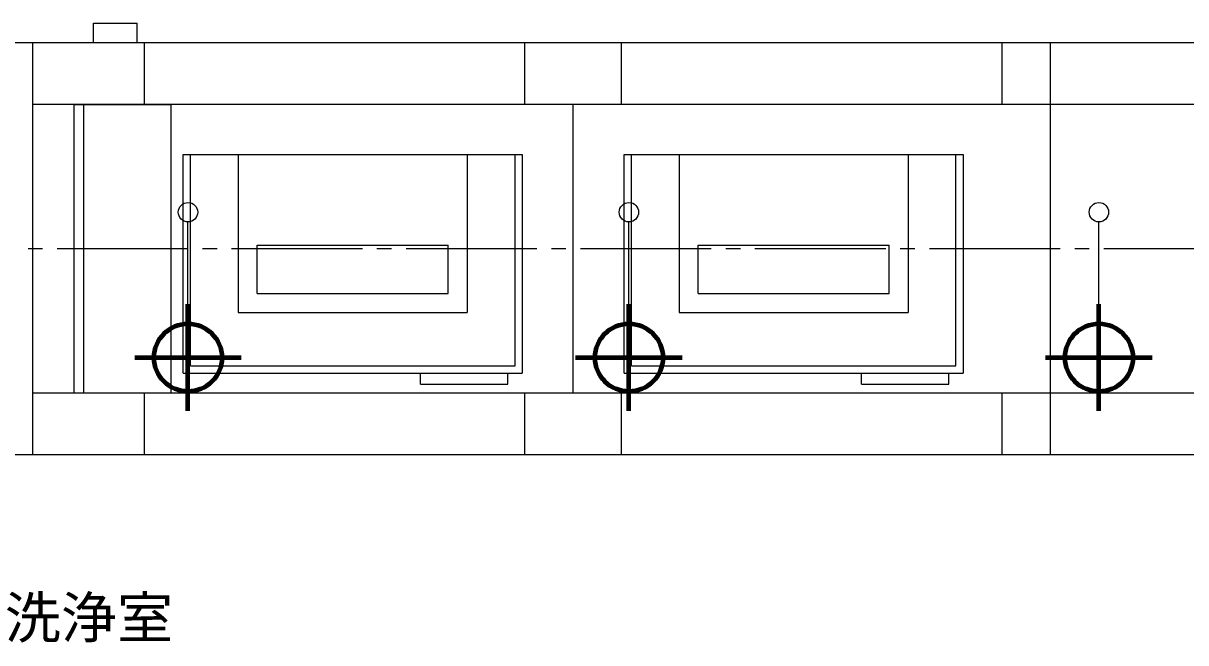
# Model space of a CAD drawing. Units: millimetres at full size. Extents: x -12803 to 120774, y -9413 to 101127.
# Drawn here: x 103904 to 106304, y 17268 to 18546 of the extents above; entities that cross this region are included whole.
import ezdxf
from ezdxf.enums import TextEntityAlignment as Align

# ---------------------------------------------------------------- set-up
doc = ezdxf.new("R2010")
doc.units = ezdxf.units.MM
doc.header["$LTSCALE"] = 30
doc.linetypes.add('CHAIN2', pattern=[12, 9, -1, 1, -1])
doc.layers.add('0-0_NoName', color=7, linetype='Continuous')
doc.layers.add('2-E_AIHO12-部屋名', color=7, linetype='Continuous')
for name, color, linetype, lineweight in [('0-6_AIHO30-厨房機器LL', 7, 'Continuous', 15), ('3-3_AIHO30-厨房機器', 7, 'Continuous', 15), ('3-4_AIHO31-厨房機器中心線', 7, 'CHAIN2', 15), ('3-5_AIHO57-排水立上げ', 7, 'Continuous', 15), ('3-6_AIHO56-排水接続', 7, 'Continuous', 15), ('9-1_配管－汚水１：硬質塩ビ管（ＤＶ）', 2, 'Continuous', 30)]:
    doc.layers.add(name, color=color, linetype=linetype, lineweight=lineweight)
doc.styles.add('ＭＳ ゴシック', font='')
doc.styles.get('ＭＳ ゴシック').set_extended_font_data('MS Gothic')

# ---------------------------------------------------------------- blocks, each defined once
blk = doc.blocks.new('グループ部品-697')
at = {"layer": '3-6_AIHO56-排水接続', "color": 1, "lineweight": 60}
for p, q in [((104244.36, 17746.41), (104244.36, 17966.41)), ((105154.36, 17746.41), (105154.36, 17966.41)), ((106124.36, 17746.41), (106124.36, 17966.41)), ((104134.36, 17856.41), (104354.36, 17856.41)), ((105044.36, 17856.41), (105264.36, 17856.41)), ((106014.36, 17856.41), (106234.36, 17856.41))]:
    blk.add_line(p, q, dxfattribs=at)
for centre in [(104244.36, 17856.41), (105154.36, 17856.41), (106124.36, 17856.41)]:
    blk.add_circle(centre, 70, dxfattribs=at)
blk = doc.blocks.new('グループ部品-732')
at = {"layer": '0-6_AIHO30-厨房機器LL'}
for p, q in [((104154.36, 18379.41), (104154.36, 18506.41)), ((104939.36, 18379.41), (104939.36, 18506.41)), ((105139.36, 18379.41), (105139.36, 18506.41)), ((105924.36, 18379.41), (105924.36, 18506.41)), ((103924.36, 18379.41), (106374.36, 18379.41)), ((104029.36, 17783.91), (104029.36, 18378.91)), ((105039.36, 17783.41), (105039.36, 18379.41)), ((104249.36, 17839.41), (104249.36, 18275.41)), ((104347.86, 18275.41), (104347.86, 17949.41)), ((104820.86, 18275.41), (104820.86, 17949.41)), ((104919.36, 17839.41), (104919.36, 18275.41)), ((105159.36, 17839.41), (105159.36, 18275.41)), ((105257.86, 18275.41), (105257.86, 17949.41)), ((105730.86, 18275.41), (105730.86, 17949.41)), ((105829.36, 17839.41), (105829.36, 18275.41)), ((104387.36, 18088.41), (104781.36, 18088.41)), ((104387.36, 17988.41), (104387.36, 18088.41)), ((105297.36, 18088.41), (105691.36, 18088.41)), ((105297.36, 17988.41), (105297.36, 18088.41)), ((104347.86, 17949.41), (104820.86, 17949.41)), ((105257.86, 17949.41), (105730.86, 17949.41)), ((104249.36, 17839.41), (104919.36, 17839.41)), ((105159.36, 17839.41), (105829.36, 17839.41)), ((104724.36, 17801.41), (104724.36, 17824.41)), ((104904.36, 17801.41), (104904.36, 17824.41)), ((105634.36, 17801.41), (105634.36, 17824.41)), ((105814.36, 17801.41), (105814.36, 17824.41)), ((103924.36, 17783.41), (106374.36, 17783.41)), ((104154.36, 17656.41), (104154.36, 17783.41)), ((104724.36, 17801.41), (104904.36, 17801.41)), ((104939.36, 17656.41), (104939.36, 17783.41)), ((105139.36, 17656.41), (105139.36, 17783.41)), ((105634.36, 17801.41), (105814.36, 17801.41)), ((105924.36, 17656.41), (105924.36, 17783.41))]:
    blk.add_line(p, q, dxfattribs=at)
for points in [[(104387.36, 17988.41), (104781.36, 17988.41), (104781.36, 18088.41)], [(105297.36, 17988.41), (105691.36, 17988.41), (105691.36, 18088.41)]]:
    blk.add_lwpolyline(points, dxfattribs=at)
at = {"layer": '3-3_AIHO30-厨房機器'}
for p, q in [((104139.36, 18506.41), (104139.36, 18546.41)), ((103674.36, 18506.41), (106524.36, 18506.41)), ((103924.36, 17656.41), (103924.36, 18506.41)), ((106024.36, 17656.41), (106024.36, 18506.41)), ((104009.36, 17783.91), (104009.36, 18378.91)), ((104009.36, 18378.91), (104209.36, 18378.91)), ((104209.36, 17783.91), (104209.36, 18378.91)), ((104234.36, 17824.41), (104234.36, 18275.41)), ((104234.36, 18275.41), (104934.36, 18275.41)), ((104934.36, 18275.41), (104934.36, 17824.41)), ((105144.36, 17824.41), (105144.36, 18275.41)), ((105144.36, 18275.41), (105844.36, 18275.41)), ((105844.36, 18275.41), (105844.36, 17824.41)), ((104234.36, 17824.41), (104934.36, 17824.41)), ((105144.36, 17824.41), (105844.36, 17824.41)), ((104009.36, 17783.91), (104209.36, 17783.91)), ((103674.36, 17656.41), (106524.36, 17656.41))]:
    blk.add_line(p, q, dxfattribs=at)
blk.add_lwpolyline([(104049.36, 18506.41), (104049.36, 18546.41), (104139.36, 18546.41)], dxfattribs=at)
at = {"layer": '3-4_AIHO31-厨房機器中心線'}
blk.add_line((103614.36, 18081.41), (106524.36, 18081.41), dxfattribs=at)
at = {"layer": '3-5_AIHO57-排水立上げ'}
for p, q in [((104244.36, 17926.41), (104244.36, 18136.41)), ((105154.36, 17926.41), (105154.36, 18136.41)), ((106124.36, 17926.41), (106124.36, 18136.41))]:
    blk.add_line(p, q, dxfattribs=at)
for centre in [(104244.36, 18156.41), (105154.36, 18156.41), (106124.36, 18156.41)]:
    blk.add_circle(centre, 20, dxfattribs=at)
at = {"layer": '2-E_AIHO12-部屋名', "style": 'ＭＳ ゴシック'}
blk.add_text('洗浄室', height=84.92, dxfattribs=at).set_placement((103866.22, 17251.79), align=Align.BOTTOM_LEFT)
blk = doc.blocks.new('グループ部品-763')
at = {"layer": '0-6_AIHO30-厨房機器LL'}
for p, q in [((104154.36, 18379.41), (104154.36, 18506.41)), ((104939.36, 18379.41), (104939.36, 18506.41)), ((105139.36, 18379.41), (105139.36, 18506.41)), ((105924.36, 18379.41), (105924.36, 18506.41)), ((103924.36, 18379.41), (106374.36, 18379.41)), ((104029.36, 17783.91), (104029.36, 18378.91)), ((105039.36, 17783.41), (105039.36, 18379.41)), ((104249.36, 17839.41), (104249.36, 18275.41)), ((104347.86, 18275.41), (104347.86, 17949.41)), ((104820.86, 18275.41), (104820.86, 17949.41)), ((104919.36, 17839.41), (104919.36, 18275.41)), ((105159.36, 17839.41), (105159.36, 18275.41)), ((105257.86, 18275.41), (105257.86, 17949.41)), ((105730.86, 18275.41), (105730.86, 17949.41)), ((105829.36, 17839.41), (105829.36, 18275.41)), ((104387.36, 18088.41), (104781.36, 18088.41)), ((104387.36, 17988.41), (104387.36, 18088.41)), ((105297.36, 18088.41), (105691.36, 18088.41)), ((105297.36, 17988.41), (105297.36, 18088.41)), ((104347.86, 17949.41), (104820.86, 17949.41)), ((105257.86, 17949.41), (105730.86, 17949.41)), ((104249.36, 17839.41), (104919.36, 17839.41)), ((105159.36, 17839.41), (105829.36, 17839.41)), ((104724.36, 17801.41), (104724.36, 17824.41)), ((104904.36, 17801.41), (104904.36, 17824.41)), ((105634.36, 17801.41), (105634.36, 17824.41)), ((105814.36, 17801.41), (105814.36, 17824.41)), ((103924.36, 17783.41), (106374.36, 17783.41)), ((104154.36, 17656.41), (104154.36, 17783.41)), ((104724.36, 17801.41), (104904.36, 17801.41)), ((104939.36, 17656.41), (104939.36, 17783.41)), ((105139.36, 17656.41), (105139.36, 17783.41)), ((105634.36, 17801.41), (105814.36, 17801.41)), ((105924.36, 17656.41), (105924.36, 17783.41))]:
    blk.add_line(p, q, dxfattribs=at)
for points in [[(104387.36, 17988.41), (104781.36, 17988.41), (104781.36, 18088.41)], [(105297.36, 17988.41), (105691.36, 17988.41), (105691.36, 18088.41)]]:
    blk.add_lwpolyline(points, dxfattribs=at)
at = {"layer": '3-3_AIHO30-厨房機器'}
for p, q in [((104139.36, 18506.41), (104139.36, 18546.41)), ((103674.36, 18506.41), (106524.36, 18506.41)), ((103924.36, 17656.41), (103924.36, 18506.41)), ((106024.36, 17656.41), (106024.36, 18506.41)), ((104009.36, 17783.91), (104009.36, 18378.91)), ((104009.36, 18378.91), (104209.36, 18378.91)), ((104209.36, 17783.91), (104209.36, 18378.91)), ((104234.36, 17824.41), (104234.36, 18275.41)), ((104234.36, 18275.41), (104934.36, 18275.41)), ((104934.36, 18275.41), (104934.36, 17824.41)), ((105144.36, 17824.41), (105144.36, 18275.41)), ((105144.36, 18275.41), (105844.36, 18275.41)), ((105844.36, 18275.41), (105844.36, 17824.41)), ((104234.36, 17824.41), (104934.36, 17824.41)), ((105144.36, 17824.41), (105844.36, 17824.41)), ((104009.36, 17783.91), (104209.36, 17783.91)), ((103674.36, 17656.41), (106524.36, 17656.41))]:
    blk.add_line(p, q, dxfattribs=at)
blk.add_lwpolyline([(104049.36, 18506.41), (104049.36, 18546.41), (104139.36, 18546.41)], dxfattribs=at)
at = {"layer": '3-4_AIHO31-厨房機器中心線'}
blk.add_line((103614.36, 18081.41), (106524.36, 18081.41), dxfattribs=at)
at = {"layer": '3-5_AIHO57-排水立上げ'}
for p, q in [((104244.36, 17926.41), (104244.36, 18136.41)), ((105154.36, 17926.41), (105154.36, 18136.41)), ((106124.36, 17926.41), (106124.36, 18136.41))]:
    blk.add_line(p, q, dxfattribs=at)
for centre in [(104244.36, 18156.41), (105154.36, 18156.41), (106124.36, 18156.41)]:
    blk.add_circle(centre, 20, dxfattribs=at)

msp = doc.modelspace()

# ---------------------------------------------------------------- block references
at = {"layer": '0-0_NoName'}
for name in ['グループ部品-732', 'グループ部品-763']:
    msp.add_blockref(name, (0, 0), dxfattribs=at)
at = {"layer": '9-1_配管－汚水１：硬質塩ビ管（ＤＶ）'}
msp.add_blockref('グループ部品-697', (0, 0), dxfattribs=at)

doc.saveas('drawing.dxf')
